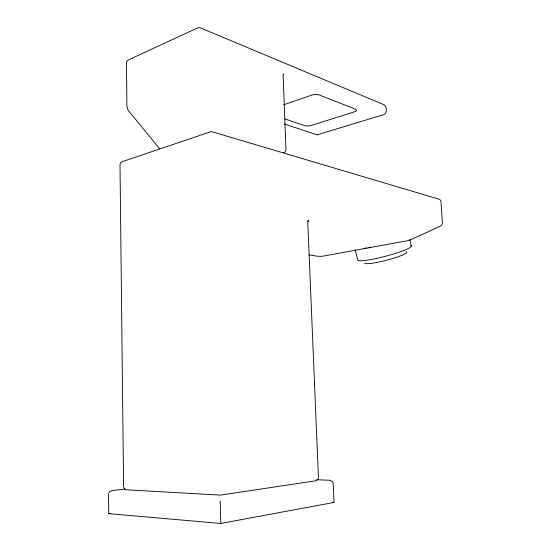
<?xml version="1.0" encoding="UTF-8"?>
<svg xmlns="http://www.w3.org/2000/svg" width="551" height="551" viewBox="0 0 551 551"><rect width="100%" height="100%" fill="white"/><g stroke="black" fill="none" stroke-linecap="round" stroke-linejoin="round"><path stroke-width="0.83" d="M309.077 254.858L317.528 256.263L322.259 256.277L407.774 240.677L410.709 239.761L440.704 225.965L441.84 224.966L442.432 222.99L440.931 200.784L439.519 199.324L211.288 131.517L121.812 161.829L120.394 163.041L120.001 164.715L123.589 486.726L124.567 489.04L126.193 489.805L220.448 495.115L316.081 480.741L318.072 479.163L318.444 477.483L307.789 222.818L308.043 220.985L307.844 221.378L308.594 220.331L308.043 220.758M108.712 493.124L109.89 491.602L111.936 490.659L125.001 488.971M283.042 74.357L283.551 73.889L283.131 75.583L286.003 149.734L285.108 151.952L283.648 152.723M284.44 124.051L317.08 134.83L384.254 114.484C387.257 112.852 386.878 106.412 384.068 104.766L200.171 27.757L198.181 27.653L128.183 60.031L126.475 61.912L126.909 106.178L127.529 108.898L128.686 110.937L159.632 148.77M283.655 104.786L311.77 95.109A5.448 1.956 -2.9 0 1 319.463 95.027L355.595 109.277A5.179 1.756 -3.8 0 1 354.568 111.798L311.163 125.449A4.959 1.619 -2.7 0 1 304.214 125.545L284.957 118.926M317.369 134.775L317.727 134.671M108.568 493.978L108.74 513.677L220.793 523.45L334.064 502.429L333.217 483.186L332.556 481.615L329.822 480.252L316.694 479.763M108.74 513.677L110.434 513.422M332.356 502.333L334.064 502.429M355.161 249.844L357.764 259.673A27.757 3.368 -14.7 0 0 386.988 255.864A27.757 3.368 -14.7 0 0 410.571 245.457M409.73 239.499L411.425 246.139M220.2 500.99L220.793 523.45M370.568 247.144A27.812 2.989 -14.7 0 1 368.929 247.475M366.608 247.922A27.812 2.989 -14.7 0 1 363.371 248.473M406.08 251.683A21.703 2.748 -14.6 0 1 387.642 259.934A21.703 2.748 -14.6 0 1 364.741 262.799"/></g></svg>
